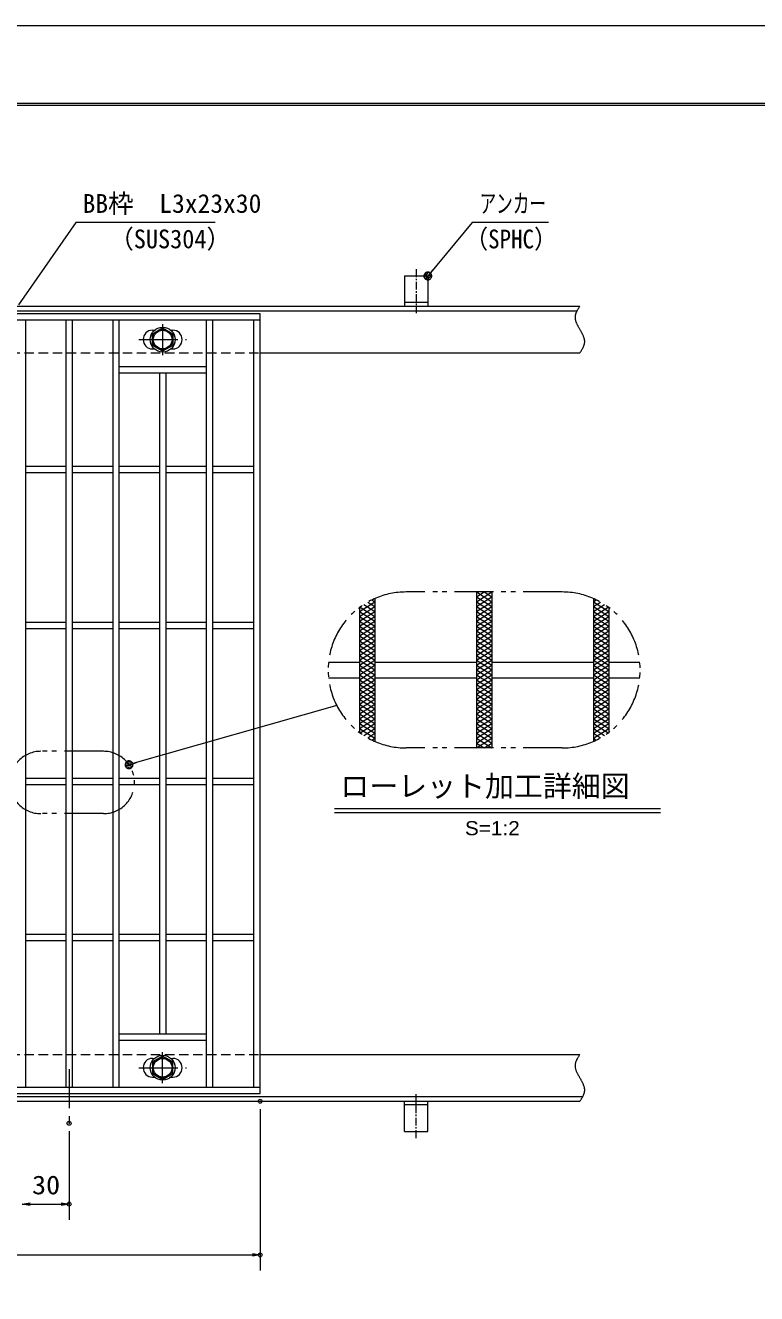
# Model space of a CAD drawing. Units: millimetres, scale not verified. Extents: x -1050 to 1050, y -742 to 742.
# Drawn here: x 54 to 523, y -71 to 742 of the extents above; entities that cross this region are included whole.
import ezdxf
from ezdxf.enums import TextEntityAlignment as Align

# ---------------------------------------------------------------- set-up
doc = ezdxf.new("R2010")
doc.units = ezdxf.units.MM
doc.header["$LTSCALE"] = 5
doc.header["$PDMODE"] = 32
doc.header["$PDSIZE"] = 2.5
for name, pattern in [('CHAIN1', [8, 5, -1, 1, -1]), ('DASHED1', [1.8, 1.2, -0.6]), ('DOUBLE_CHAIN1', [8.8, 5, -1, 0.6, -0.6, 0.6, -1])]:
    doc.linetypes.add(name, pattern=pattern)
for name, color, linetype, lineweight in [('0-0_7-図\u3000枠', 4, 'Continuous', 9), ('0-1_寸法注釈', 2, 'Continuous', 9), ('0-2_蓋', 5, 'Continuous', 9), ('0-3_0', 2, 'Continuous', 9), ('0-4_DEFPOINTS', 134, 'Continuous', 9), ('0-5_ハッチング', 4, 'Continuous', 9), ('0-6_想像線', 134, 'DOUBLE_CHAIN1', 9), ('0-7_中心線', 6, 'CHAIN1', 9), ('0-8_枠', 7, 'Continuous', 9), ('0-9_溝開口', 4, 'DASHED1', 9), ('0-A_アンカー', 7, 'Continuous', 9), ('0-B_締付部品', 7, 'Continuous', 9)]:
    doc.layers.add(name, color=color, linetype=linetype, lineweight=lineweight)
doc.styles.add('HG丸ｺﾞｼｯｸM-PRO', font='')
doc.styles.add('ＭＳ ゴシック', font='')
doc.styles.get('HG丸ｺﾞｼｯｸM-PRO').set_extended_font_data('HG丸ｺﾞｼｯｸM-PRO')
doc.styles.get('ＭＳ ゴシック').set_extended_font_data('MS Gothic')

# ---------------------------------------------------------------- blocks, each defined once
blk = doc.blocks.new('A$C5D7C781A')
at = {"layer": '0-A_アンカー', "color": 6, "linetype": 'CHAIN1'}
blk.add_line((37.5, 140.11), (37.5, 0), dxfattribs=at)
at = {"layer": '0-A_アンカー'}
for p, q in [((0, 118.78), (0, 22.26)), ((0, 118.78), (75, 118.78)), ((75, 118.78), (75, 22.26)), ((75, 33.76), (0, 33.76)), ((0, 22.26), (75, 22.26))]:
    blk.add_line(p, q, dxfattribs=at)
blk = doc.blocks.new('_OPEN')
at = {"layer": '0-3_0'}
blk.add_line((0, 0), (-5, 0), dxfattribs=at)
blk.add_lwpolyline([(-5, 0.833), (0, 0), (-5, -0.833)], dxfattribs=at)
blk = doc.blocks.new('_Dot')
at = {"layer": '0-3_0'}
for p, q in [((-2.5, 0), (-5, 0)), ((2.445, 0.5), (-2.445, 0.5)), ((1.997, 1.5), (-1.997, 1.5)), ((2.289, -0.995), (-2.289, -0.995)), ((1.499, -1.995), (-1.499, -1.995))]:
    blk.add_line(p, q, dxfattribs=at)
for points in [[(2.5, 0), (2.48, 0.313), (2.421, 0.622), (2.324, 0.92), (2.191, 1.204), (2.023, 1.469), (1.822, 1.711), (1.594, 1.926), (1.34, 2.111), (1.064, 2.262), (0.773, 2.378), (0.468, 2.456), (0.157, 2.495), (-0.157, 2.495), (-0.468, 2.456), (-0.773, 2.378), (-1.064, 2.262), (-1.34, 2.111), (-1.594, 1.926), (-1.822, 1.711), (-2.023, 1.469), (-2.191, 1.204), (-2.324, 0.92), (-2.421, 0.622), (-2.48, 0.313), (-2.5, 0), (0, 0)], [(-2.5, 0), (-2.48, -0.313), (-2.421, -0.622), (-2.324, -0.92), (-2.191, -1.204), (-2.023, -1.469), (-1.822, -1.711), (-1.594, -1.926), (-1.34, -2.111), (-1.064, -2.262), (-0.773, -2.378), (-0.468, -2.456), (-0.157, -2.495), (0.157, -2.495), (0.468, -2.456), (0.773, -2.378), (1.064, -2.262), (1.34, -2.111), (1.594, -1.926), (1.822, -1.711), (2.023, -1.469), (2.191, -1.204), (2.324, -0.92), (2.421, -0.622), (2.48, -0.313), (2.5, 0), (0, 0)]]:
    blk.add_lwpolyline(points, close=True, dxfattribs=at)

msp = doc.modelspace()

# ---------------------------------------------------------------- linework, layer by layer
at = {"layer": '0-0_7-図\u3000枠'}
msp.add_line((-973.75, 691.25), (998.75, 691.25), dxfattribs=at)
msp.add_lwpolyline([(-975, 692.5), (1000, 692.5), (1000, -692.5)], dxfattribs=at)
at = {"layer": '0-1_寸法注釈'}
for p, q in [((253.633, 306.372), (121.455, 268.572)), ((252.127, 240.183), (461.166, 240.183)), ((252.127, 237.683), (461.166, 237.683)), ((204.55, 47.475), (204.55, -56.047)), ((82.05, 33.328), (82.05, -23.478)), ((57.05, -13.478), (77.05, -13.478)), ((-785.45, -46.047), (199.55, -46.047))]:
    msp.add_line(p, q, dxfattribs=at)
for points in [[(175.814, 615.968), (86.447, 615.968), (49.664, 563.288)], [(389.478, 615.968), (340.425, 615.968), (312.702, 582.538)]]:
    msp.add_lwpolyline(points, dxfattribs=at)
at = {"layer": '0-2_蓋'}
for p, q in [((204.55, 557.475), (-790.45, 557.475)), ((204.55, 553.475), (-790.45, 553.475)), ((54.05, 553.475), (54.05, 61.475)), ((80.05, 553.475), (80.05, 61.475)), ((84.05, 553.475), (84.05, 61.475)), ((110.05, 553.475), (110.05, 61.475)), ((114.05, 553.475), (114.05, 61.475)), ((170.05, 553.475), (170.05, 61.475)), ((174.05, 553.475), (174.05, 61.475)), ((200.55, 61.475), (200.55, 553.475)), ((204.55, 57.475), (204.55, 557.475)), ((135.55, 546.978), (136.762, 546.978)), ((147.338, 546.978), (148.55, 546.978)), ((135.55, 534.978), (136.755, 534.978)), ((147.345, 534.978), (148.55, 534.978)), ((170.05, 523.475), (114.05, 523.475)), ((170.05, 519.475), (114.05, 519.475)), ((140.05, 519.475), (140.05, 95.475)), ((144.05, 519.475), (144.05, 95.475)), ((80.05, 459.475), (54.05, 459.475)), ((110.05, 459.475), (84.05, 459.475)), ((140.05, 459.475), (114.05, 459.475)), ((170.05, 459.475), (144.05, 459.475)), ((200.55, 459.475), (174.05, 459.475)), ((80.05, 455.475), (54.05, 455.475)), ((110.05, 455.475), (84.05, 455.475)), ((140.05, 455.475), (114.05, 455.475)), ((170.05, 455.475), (144.05, 455.475)), ((200.55, 455.475), (174.05, 455.475)), ((278.172, 374.919), (278.172, 283.268)), ((278.172, 374.919), (278.172, 283.268)), ((343.172, 379.094), (343.172, 279.094)), ((343.172, 379.094), (343.172, 279.094)), ((353.172, 379.094), (353.172, 279.094)), ((353.172, 379.094), (353.172, 279.094)), ((418.172, 374.919), (418.172, 283.268)), ((418.172, 374.919), (418.172, 283.268)), ((268.172, 369.094), (268.172, 289.094)), ((268.172, 369.094), (268.172, 289.094)), ((428.172, 369.094), (428.172, 289.094)), ((428.172, 369.094), (428.172, 289.094)), ((80.05, 359.475), (54.05, 359.475)), ((110.05, 359.475), (84.05, 359.475)), ((140.05, 359.475), (114.05, 359.475)), ((170.05, 359.475), (144.05, 359.475)), ((200.55, 359.475), (174.05, 359.475)), ((80.05, 355.475), (54.05, 355.475)), ((110.05, 355.475), (84.05, 355.475)), ((140.05, 355.475), (114.05, 355.475)), ((170.05, 355.475), (144.05, 355.475)), ((200.55, 355.475), (174.05, 355.475)), ((248.423, 334.094), (268.172, 334.094)), ((278.172, 334.094), (343.172, 334.094)), ((353.172, 334.094), (418.172, 334.094)), ((428.172, 334.094), (447.921, 334.094)), ((248.423, 324.094), (268.172, 324.094)), ((278.172, 324.094), (343.172, 324.094)), ((353.172, 324.094), (418.172, 324.094)), ((428.172, 324.094), (447.921, 324.094)), ((80.05, 259.475), (54.05, 259.475)), ((80.05, 255.475), (54.05, 255.475)), ((110.05, 259.475), (84.05, 259.475)), ((110.05, 255.475), (84.05, 255.475)), ((140.05, 259.475), (114.05, 259.475)), ((140.05, 255.475), (114.05, 255.475)), ((170.05, 259.475), (144.05, 259.475)), ((170.05, 255.475), (144.05, 255.475)), ((200.55, 259.475), (174.05, 259.475)), ((200.55, 255.475), (174.05, 255.475)), ((80.05, 159.475), (54.05, 159.475)), ((80.05, 155.475), (54.05, 155.475)), ((110.05, 159.475), (84.05, 159.475)), ((110.05, 155.475), (84.05, 155.475)), ((140.05, 159.475), (114.05, 159.475)), ((140.05, 155.475), (114.05, 155.475)), ((170.05, 159.475), (144.05, 159.475)), ((170.05, 155.475), (144.05, 155.475)), ((200.55, 159.475), (174.05, 159.475)), ((200.55, 155.475), (174.05, 155.475)), ((170.05, 95.475), (114.05, 95.475)), ((170.05, 91.475), (114.05, 91.475)), ((135.55, 79.972), (136.755, 79.972)), ((147.345, 79.972), (148.55, 79.972)), ((135.55, 67.972), (136.762, 67.972)), ((147.338, 67.972), (148.55, 67.972)), ((-790.45, 61.475), (204.55, 61.475)), ((-790.45, 57.475), (204.55, 57.475))]:
    msp.add_line(p, q, dxfattribs=at)
for centre, start, end in [((135.55, 540.978), 90, 270), ((148.55, 540.978), 270, 90), ((135.55, 73.972), 90, 270), ((148.55, 73.972), 270, 90)]:
    msp.add_arc(centre, 6, start, end, dxfattribs=at)
at = {"layer": '0-4_DEFPOINTS'}
msp.add_lwpolyline([(-1050, -742.5), (-1050, 742.5), (1050, 742.5), (1050, -742.5)], close=True, dxfattribs=at)
for p in [(204.55, 52.475), (82.05, 38.328), (82.05, -13.478), (204.55, -46.047)]:
    msp.add_point(p, dxfattribs=at)
at = {"layer": '0-5_ハッチング'}
for p, q in [((343.172, 375.969), (348.172, 379.094)), ((343.172, 379.094), (353.172, 372.844)), ((343.172, 372.844), (353.172, 379.094)), ((343.172, 375.969), (353.172, 369.719)), ((343.172, 369.719), (353.172, 375.969)), ((348.172, 379.094), (353.172, 375.969)), ((268.172, 366.594), (278.172, 372.844)), ((268.172, 363.469), (278.172, 369.719)), ((268.172, 360.344), (278.172, 366.594)), ((268.172, 366.594), (278.172, 360.344)), ((268.63, 369.433), (278.172, 363.469)), ((271.008, 371.071), (278.172, 366.594)), ((273.547, 372.609), (278.172, 369.719)), ((276.262, 374.037), (278.172, 372.844)), ((343.172, 372.844), (353.172, 366.594)), ((343.172, 366.594), (353.172, 372.844)), ((343.172, 369.719), (353.172, 363.469)), ((343.172, 363.469), (353.172, 369.719)), ((343.172, 360.344), (353.172, 366.594)), ((343.172, 366.594), (353.172, 360.344)), ((418.172, 372.844), (420.082, 374.037)), ((418.172, 372.844), (428.172, 366.594)), ((418.172, 369.719), (422.797, 372.609)), ((418.172, 366.594), (425.336, 371.071)), ((418.172, 369.719), (428.172, 363.469)), ((418.172, 363.469), (427.715, 369.433)), ((418.172, 360.344), (428.172, 366.594)), ((418.172, 366.594), (428.172, 360.344)), ((268.172, 357.219), (278.172, 363.469)), ((268.172, 363.469), (278.172, 357.219)), ((268.172, 354.094), (278.172, 360.344)), ((268.172, 360.344), (278.172, 354.094)), ((343.172, 357.219), (353.172, 363.469)), ((343.172, 363.469), (353.172, 357.219)), ((343.172, 354.094), (353.172, 360.344)), ((343.172, 360.344), (353.172, 354.094)), ((418.172, 357.219), (428.172, 363.469)), ((418.172, 363.469), (428.172, 357.219)), ((418.172, 354.094), (428.172, 360.344)), ((418.172, 360.344), (428.172, 354.094)), ((268.172, 350.969), (278.172, 357.219)), ((268.172, 357.219), (278.172, 350.969)), ((268.172, 347.844), (278.172, 354.094)), ((268.172, 354.094), (278.172, 347.844)), ((268.172, 344.719), (278.172, 350.969)), ((268.172, 350.969), (278.172, 344.719)), ((343.172, 350.969), (353.172, 357.219)), ((343.172, 357.219), (353.172, 350.969)), ((343.172, 347.844), (353.172, 354.094)), ((343.172, 354.094), (353.172, 347.844)), ((343.172, 344.719), (353.172, 350.969)), ((343.172, 350.969), (353.172, 344.719)), ((418.172, 350.969), (428.172, 357.219)), ((418.172, 357.219), (428.172, 350.969)), ((418.172, 347.844), (428.172, 354.094)), ((418.172, 354.094), (428.172, 347.844)), ((418.172, 344.719), (428.172, 350.969)), ((418.172, 350.969), (428.172, 344.719)), ((268.172, 347.844), (278.172, 341.594)), ((268.172, 341.594), (278.172, 347.844)), ((268.172, 344.719), (278.172, 338.469)), ((268.172, 338.469), (278.172, 344.719)), ((343.172, 347.844), (353.172, 341.594)), ((343.172, 341.594), (353.172, 347.844)), ((343.172, 344.719), (353.172, 338.469)), ((343.172, 338.469), (353.172, 344.719)), ((418.172, 347.844), (428.172, 341.594)), ((418.172, 341.594), (428.172, 347.844)), ((418.172, 344.719), (428.172, 338.469)), ((418.172, 338.469), (428.172, 344.719)), ((268.172, 341.594), (278.172, 335.344)), ((268.172, 335.344), (278.172, 341.594)), ((268.172, 338.469), (278.172, 332.219)), ((268.172, 332.219), (278.172, 338.469)), ((268.172, 335.344), (278.172, 329.094)), ((268.172, 329.094), (278.172, 335.344)), ((343.172, 341.594), (353.172, 335.344)), ((343.172, 335.344), (353.172, 341.594)), ((343.172, 338.469), (353.172, 332.219)), ((343.172, 332.219), (353.172, 338.469)), ((343.172, 335.344), (353.172, 329.094)), ((343.172, 329.094), (353.172, 335.344)), ((418.172, 341.594), (428.172, 335.344)), ((418.172, 335.344), (428.172, 341.594)), ((418.172, 338.469), (428.172, 332.219)), ((418.172, 332.219), (428.172, 338.469)), ((418.172, 335.344), (428.172, 329.094)), ((418.172, 329.094), (428.172, 335.344)), ((268.172, 332.219), (278.172, 325.969)), ((268.172, 325.969), (278.172, 332.219)), ((268.172, 329.094), (278.172, 322.844)), ((268.172, 322.844), (278.172, 329.094)), ((268.172, 325.969), (278.172, 319.719)), ((268.172, 319.719), (278.172, 325.969)), ((343.172, 332.219), (353.172, 325.969)), ((343.172, 325.969), (353.172, 332.219)), ((343.172, 329.094), (353.172, 322.844)), ((343.172, 322.844), (353.172, 329.094)), ((343.172, 325.969), (353.172, 319.719)), ((343.172, 319.719), (353.172, 325.969)), ((418.172, 332.219), (428.172, 325.969)), ((418.172, 325.969), (428.172, 332.219)), ((418.172, 329.094), (428.172, 322.844)), ((418.172, 322.844), (428.172, 329.094)), ((418.172, 325.969), (428.172, 319.719)), ((418.172, 319.719), (428.172, 325.969)), ((268.172, 322.844), (278.172, 316.594)), ((268.172, 316.594), (278.172, 322.844)), ((268.172, 319.719), (278.172, 313.469)), ((268.172, 313.469), (278.172, 319.719)), ((343.172, 322.844), (353.172, 316.594)), ((343.172, 316.594), (353.172, 322.844)), ((343.172, 319.719), (353.172, 313.469)), ((343.172, 313.469), (353.172, 319.719)), ((418.172, 322.844), (428.172, 316.594)), ((418.172, 316.594), (428.172, 322.844)), ((418.172, 319.719), (428.172, 313.469)), ((418.172, 313.469), (428.172, 319.719)), ((268.172, 316.594), (278.172, 310.344)), ((268.172, 310.344), (278.172, 316.594)), ((268.172, 313.469), (278.172, 307.219)), ((268.172, 307.219), (278.172, 313.469)), ((268.172, 310.344), (278.172, 304.094)), ((268.172, 304.094), (278.172, 310.344)), ((343.172, 316.594), (353.172, 310.344)), ((343.172, 310.344), (353.172, 316.594)), ((343.172, 313.469), (353.172, 307.219)), ((343.172, 307.219), (353.172, 313.469)), ((343.172, 310.344), (353.172, 304.094)), ((343.172, 304.094), (353.172, 310.344)), ((418.172, 316.594), (428.172, 310.344)), ((418.172, 310.344), (428.172, 316.594)), ((418.172, 313.469), (428.172, 307.219)), ((418.172, 307.219), (428.172, 313.469)), ((418.172, 310.344), (428.172, 304.094)), ((418.172, 304.094), (428.172, 310.344)), ((268.172, 300.969), (278.172, 307.219)), ((268.172, 307.219), (278.172, 300.969)), ((268.172, 297.844), (278.172, 304.094)), ((268.172, 304.094), (278.172, 297.844)), ((268.172, 294.719), (278.172, 300.969)), ((268.172, 300.969), (278.172, 294.719)), ((343.172, 300.969), (353.172, 307.219)), ((343.172, 307.219), (353.172, 300.969)), ((343.172, 297.844), (353.172, 304.094)), ((343.172, 304.094), (353.172, 297.844)), ((343.172, 294.719), (353.172, 300.969)), ((343.172, 300.969), (353.172, 294.719)), ((418.172, 300.969), (428.172, 307.219)), ((418.172, 307.219), (428.172, 300.969)), ((418.172, 297.844), (428.172, 304.094)), ((418.172, 304.094), (428.172, 297.844)), ((418.172, 294.719), (428.172, 300.969)), ((418.172, 300.969), (428.172, 294.719)), ((268.172, 291.594), (278.172, 297.844)), ((268.172, 297.844), (278.172, 291.594)), ((268.172, 294.719), (278.172, 288.469)), ((268.63, 288.754), (278.172, 294.719)), ((343.172, 291.594), (353.172, 297.844)), ((343.172, 297.844), (353.172, 291.594)), ((343.172, 288.469), (353.172, 294.719)), ((343.172, 294.719), (353.172, 288.469)), ((418.172, 291.594), (428.172, 297.844)), ((418.172, 297.844), (428.172, 291.594)), ((418.172, 288.469), (428.172, 294.719)), ((418.172, 294.719), (427.715, 288.754)), ((268.172, 291.594), (278.172, 285.344)), ((271.008, 287.116), (278.172, 291.594)), ((273.547, 285.578), (278.172, 288.469)), ((276.262, 284.15), (278.172, 285.344)), ((343.172, 285.344), (353.172, 291.594)), ((343.172, 291.594), (353.172, 285.344)), ((343.172, 282.219), (353.172, 288.469)), ((343.172, 288.469), (353.172, 282.219)), ((343.172, 279.094), (353.172, 285.344)), ((343.172, 285.344), (353.172, 279.094)), ((418.172, 291.594), (425.336, 287.116)), ((418.172, 285.344), (428.172, 291.594)), ((418.172, 288.469), (422.797, 285.578)), ((418.172, 285.344), (420.082, 284.15)), ((343.172, 282.219), (348.172, 279.094)), ((348.172, 279.094), (353.172, 282.219))]:
    msp.add_line(p, q, dxfattribs=at)
at = {"layer": '0-6_想像線'}
for p, q in [((398.172, 379.094), (298.172, 379.094)), ((104.038, 276.93), (64.038, 276.93)), ((398.172, 279.094), (298.172, 279.094)), ((104.038, 236.93), (64.038, 236.93))]:
    msp.add_line(p, q, dxfattribs=at)
for points in [[(409.55, 562.475), (409.359, 562.182), (409.169, 561.888), (408.98, 561.595), (408.792, 561.301), (408.608, 561.007), (408.427, 560.714), (408.249, 560.42), (408.076, 560.126), (407.909, 559.831), (407.747, 559.537), (407.592, 559.242), (407.443, 558.947), (407.303, 558.652), (407.171, 558.357), (407.048, 558.061), (406.935, 557.765), (406.832, 557.468), (406.741, 557.172), (406.661, 556.874), (406.593, 556.577), (406.538, 556.279), (406.497, 555.98), (406.47, 555.681), (406.458, 555.381), (406.46, 555.081), (406.476, 554.781), (406.505, 554.48), (406.547, 554.178), (406.601, 553.876), (406.666, 553.574), (406.743, 553.272), (406.829, 552.969), (406.926, 552.665), (407.032, 552.362), (407.147, 552.058), (407.27, 551.753), (407.401, 551.449), (407.538, 551.144), (407.683, 550.839)], [(407.683, 550.839), (407.833, 550.534), (407.989, 550.229), (408.15, 549.923), (408.316, 549.617), (408.485, 549.312), (408.657, 549.006), (408.833, 548.7), (409.01, 548.394), (409.189, 548.087), (409.369, 547.781), (409.55, 547.475)], [(411.417, 544.111), (411.267, 544.416), (411.111, 544.721), (410.95, 545.027), (410.784, 545.333), (410.615, 545.638), (410.443, 545.944), (410.267, 546.25), (410.09, 546.556), (409.911, 546.863), (409.731, 547.169), (409.55, 547.475)], [(409.55, 532.475), (409.741, 532.768), (409.931, 533.062), (410.12, 533.355), (410.308, 533.649), (410.492, 533.943), (410.673, 534.236), (410.851, 534.53), (411.024, 534.824), (411.191, 535.119), (411.353, 535.413), (411.508, 535.708), (411.657, 536.003), (411.797, 536.298), (411.929, 536.593), (412.052, 536.889), (412.165, 537.185), (412.268, 537.481), (412.359, 537.778), (412.439, 538.076), (412.507, 538.373), (412.562, 538.671), (412.603, 538.97), (412.63, 539.269), (412.642, 539.569), (412.64, 539.869), (412.624, 540.169), (412.595, 540.47), (412.553, 540.772), (412.499, 541.074), (412.434, 541.376), (412.357, 541.678), (412.271, 541.981), (412.174, 542.285), (412.068, 542.588), (411.953, 542.892), (411.83, 543.197), (411.699, 543.501), (411.562, 543.806), (411.417, 544.111)], [(409.55, 82.475), (409.359, 82.182), (409.169, 81.888), (408.98, 81.595), (408.792, 81.301), (408.608, 81.007), (408.427, 80.714), (408.249, 80.42), (408.076, 80.126), (407.909, 79.831), (407.747, 79.537), (407.592, 79.242), (407.443, 78.947), (407.303, 78.652), (407.171, 78.357), (407.048, 78.061), (406.935, 77.765), (406.832, 77.468), (406.741, 77.172), (406.661, 76.874), (406.593, 76.577), (406.538, 76.279), (406.497, 75.98), (406.47, 75.681), (406.458, 75.381), (406.46, 75.081), (406.476, 74.781), (406.505, 74.48), (406.547, 74.178), (406.601, 73.876), (406.666, 73.574), (406.743, 73.272), (406.829, 72.969), (406.926, 72.665), (407.032, 72.362), (407.147, 72.058), (407.27, 71.753), (407.401, 71.449), (407.538, 71.144), (407.683, 70.839)], [(407.683, 70.839), (407.833, 70.534), (407.989, 70.229), (408.15, 69.923), (408.316, 69.617), (408.485, 69.312), (408.657, 69.006), (408.833, 68.7), (409.01, 68.394), (409.189, 68.087), (409.369, 67.781), (409.55, 67.475)], [(411.417, 64.111), (411.267, 64.416), (411.111, 64.721), (410.95, 65.027), (410.784, 65.333), (410.615, 65.638), (410.443, 65.944), (410.267, 66.25), (410.09, 66.556), (409.911, 66.863), (409.731, 67.169), (409.55, 67.475)], [(409.55, 52.475), (409.741, 52.768), (409.931, 53.062), (410.12, 53.355), (410.308, 53.649), (410.492, 53.943), (410.673, 54.236), (410.851, 54.53), (411.024, 54.824), (411.191, 55.119), (411.353, 55.413), (411.508, 55.708), (411.657, 56.003), (411.797, 56.298), (411.929, 56.593), (412.052, 56.889), (412.165, 57.185), (412.268, 57.481), (412.359, 57.778), (412.439, 58.076), (412.507, 58.373), (412.562, 58.671), (412.603, 58.97), (412.63, 59.269), (412.642, 59.569), (412.64, 59.869), (412.624, 60.169), (412.595, 60.47), (412.553, 60.772), (412.499, 61.074), (412.434, 61.376), (412.357, 61.678), (412.271, 61.981), (412.174, 62.285), (412.068, 62.588), (411.953, 62.892), (411.83, 63.197), (411.699, 63.501), (411.562, 63.806), (411.417, 64.111)]]:
    msp.add_lwpolyline(points, dxfattribs=at)
for centre, radius, start, end in [((298.172, 329.094), 50, 90, 270), ((398.172, 329.094), 50, 270, 90), ((64.038, 256.93), 20, 90, 270), ((104.038, 256.93), 20, 270, 90)]:
    msp.add_arc(centre, radius, start, end, dxfattribs=at)
at = {"layer": '0-7_中心線'}
for p, q in [((142.05, 550.871), (142.05, 531.085)), ((126.804, 540.978), (157.296, 540.978)), ((142.05, 64.079), (142.05, 83.865)), ((126.804, 73.972), (157.296, 73.972)), ((82.05, 72.969), (82.05, 38.328))]:
    msp.add_line(p, q, dxfattribs=at)
at = {"layer": '0-8_枠'}
for p, q in [((-795.45, 562.475), (409.55, 562.475)), ((-792.45, 559.475), (407.714, 559.475)), ((204.55, 532.475), (409.55, 532.475)), ((204.55, 82.475), (409.55, 82.475)), ((-795.45, 52.475), (409.55, 52.475)), ((-792.45, 55.475), (411.386, 55.475))]:
    msp.add_line(p, q, dxfattribs=at)
at = {"layer": '0-9_溝開口'}
for p, q in [((-765.45, 532.475), (204.55, 532.475)), ((-765.45, 82.475), (204.55, 82.475))]:
    msp.add_line(p, q, dxfattribs=at)
at = {"layer": '0-B_締付部品'}
for p, q in [((142.05, 548.483), (148.55, 544.731)), ((142.05, 533.472), (135.55, 537.225)), ((148.55, 537.225), (142.05, 533.472)), ((148.55, 544.731), (148.55, 537.225)), ((142.05, 81.478), (135.55, 77.725)), ((148.55, 77.725), (142.05, 81.478)), ((135.55, 77.725), (135.55, 70.219)), ((148.55, 70.219), (148.55, 77.725)), ((135.55, 70.219), (142.05, 66.467)), ((142.05, 66.467), (148.55, 70.219))]:
    msp.add_line(p, q, dxfattribs=at)
msp.add_lwpolyline([(135.55, 537.225), (135.55, 544.731), (142.05, 548.483)], dxfattribs=at)
for centre, radius in [((142.05, 540.975), 8), ((142.05, 540.978), 6.5), ((142.05, 540.978), 5.993), ((142.05, 73.975), 8), ((142.05, 73.972), 6.5), ((142.05, 73.972), 5.993)]:
    msp.add_circle(centre, radius, dxfattribs=at)

# ---------------------------------------------------------------- block references
at = {"layer": '0-1_寸法注釈'}
for name, p, rotation in [('_Dot', (312.05, 581.779), 229.33113), ('_Dot', (120.494, 268.297), 195.95912), ('_OPEN', (52.05, -13.478), 180)]:
    msp.add_blockref(name, p, dxfattribs=dict(at, rotation=rotation))
for p in [(82.05, -13.478), (204.55, -46.047)]:
    msp.add_blockref('_OPEN', p, dxfattribs=at)
at = {"layer": '0-A_アンカー', "xscale": 0.2, "yscale": 0.2}
msp.add_blockref('A$C5D7C781A', (297.05, 558.023), dxfattribs=at)
at = {"layer": '0-A_アンカー', "xscale": -0.2, "yscale": 0.2, "rotation": 180}
msp.add_blockref('A$C5D7C781A', (297.05, 56.927), dxfattribs=at)

# ---------------------------------------------------------------- texts
at = {"layer": '0-1_寸法注釈', "color": 7}
for s, height, style, p in [('BB枠\u3000L3x23x30', 12.03, 'ＭＳ ゴシック', (90.7, 618.655)), ('ローレット加工詳細図', 13.6, 'HG丸ｺﾞｼｯｸM-PRO', (255.94, 243.756))]:
    msp.add_text(s, height=height, dxfattribs=dict(at, style=style)).set_placement(p, align=Align.BOTTOM_LEFT)
for s, height, style, width, p in [('アンカー', 12.02, 'ＭＳ ゴシック', 0.65, (345.202, 618.655)), ('（SUS304）', 12.02, 'ＭＳ ゴシック', 0.95, (107.958, 595.919)), ('（SPHC）', 12.03, 'ＭＳ ゴシック', 0.9, (335.929, 595.865)), ('S=1:2', 9.054, 'HG丸ｺﾞｼｯｸM-PRO', 1.1, (335.839, 220.388)), ('30', 12.02, 'ＭＳ ゴシック', 1.1, (58.317, -10.791))]:
    msp.add_text(s, height=height, dxfattribs=dict(at, style=style, width=width)).set_placement(p, align=Align.BOTTOM_LEFT)

doc.saveas('drawing.dxf')
